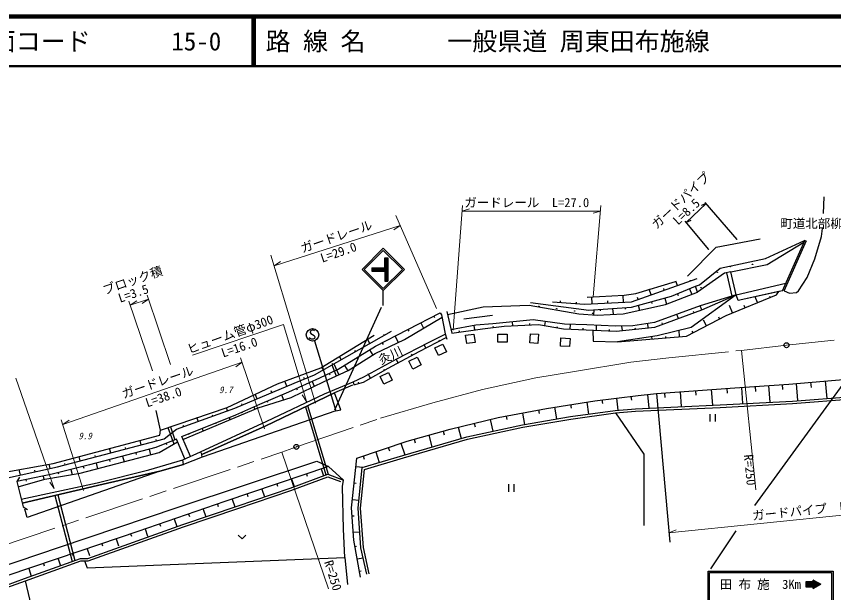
# Model space of a CAD drawing. Units: millimetres, scale not verified. Extents: x 40000 to 680000, y 20000 to 380000.
# Drawn here: x 130498 to 294048, y 264650 to 380000 of the extents above; entities that cross this region are included whole.
import ezdxf
from ezdxf.enums import TextEntityAlignment as Align

# ---------------------------------------------------------------- set-up
doc = ezdxf.new("R2010")
doc.units = ezdxf.units.MM
doc.header["$LTSCALE"] = 1000
doc.linetypes.add('CHAIN', pattern=[18.5, 12, -1.5, 3.5, -1.5])
for name, color, linetype, lineweight in [('M-BGD', 7, 'Continuous', 25), ('M-BGD-EXST', 7, 'Continuous', 25), ('M-BMK', 2, 'CHAIN', 13), ('M-BMK-SRVR', 3, 'Continuous', 25), ('M-STR-HTXT', 7, 'Continuous', 13), ('M-STR-STRC', 7, 'Continuous', 25), ('M-TTL', 2, 'Continuous', 140), ('M-TTL-LINE', 7, 'Continuous', 50)]:
    doc.layers.add(name, color=color, linetype=linetype, lineweight=lineweight)
doc.layers.add('M-TTL-TXT', color=7, linetype='Continuous')
doc.styles.add('ＭＳ ゴシック', font='')
doc.styles.get('ＭＳ ゴシック').set_extended_font_data('MS Gothic')

msp = doc.modelspace()

# ---------------------------------------------------------------- linework, layer by layer
at = {"layer": 'M-BGD'}
for p, q in [((264548, 338752), (268552, 342520)), ((268552, 342520), (267634, 342125)), ((274752, 335342), (268369, 342732)), ((269082, 333319), (264344, 338996)), ((265467, 339147), (264548, 338752)), ((270538, 333818), (279323, 335486)), ((283793, 325081), (288319, 335277)), ((264795, 327977), (270538, 333818)), ((280383, 331546), (288244, 335109)), ((280383, 331546), (288244, 335109)), ((280729, 330352), (288109, 334803)), ((284127, 325093), (288593, 335155)), ((271337, 329598), (280383, 331546)), ((271337, 329598), (280383, 331546)), ((267190, 326269), (271337, 329598)), ((267190, 326269), (271337, 329598)), ((273473, 328876), (272216, 328593)), ((273473, 328876), (280729, 330352)), ((274541, 324258), (273473, 328876)), ((253581, 322887), (266735, 327550)), ((265420, 327084), (265390, 327167)), ((272216, 328593), (266813, 324792)), ((272572, 328673), (273671, 323991)), ((254465, 324556), (262367, 326961)), ((260158, 325219), (260055, 325509)), ((261581, 323967), (266374, 325986)), ((262789, 326151), (262496, 326979)), ((265176, 325481), (265653, 324349)), ((266374, 325986), (267190, 326269)), ((266374, 325986), (267190, 326269)), ((266813, 324792), (266374, 325986)), ((274541, 324258), (284467, 326600)), ((244698, 323820), (252158, 324164)), ((245728, 322478), (245656, 323864)), ((252011, 322806), (251940, 324154)), ((252158, 324164), (254465, 324556)), ((253581, 321808), (261581, 323967)), ((257527, 324286), (257143, 325371)), ((260409, 322345), (266813, 324792)), ((262779, 324472), (262912, 324156)), ((274541, 324258), (265531, 317750)), ((274541, 324258), (267323, 322039)), ((267692, 321242), (274541, 324258)), ((272550, 320155), (282612, 324229)), ((274918, 323096), (274541, 324258)), ((283793, 325081), (274918, 323096)), ((283064, 324918), (274918, 323096)), ((278839, 322701), (278366, 323867)), ((281354, 323719), (281263, 323944)), ((282612, 324229), (283064, 324918)), ((283793, 325081), (283064, 324918)), ((233409, 322740), (245041, 321219)), ((233409, 322740), (245041, 321219)), ((237777, 322838), (244158, 322397)), ((239372, 322728), (239396, 323068)), ((242562, 322507), (242584, 322813)), ((244158, 322397), (253581, 322887)), ((248869, 322642), (248848, 323052)), ((251900, 320468), (260409, 322345)), ((254897, 323354), (254769, 323715)), ((257581, 322887), (257670, 322557)), ((260248, 323607), (260572, 322407)), ((202397, 313996), (215330, 320655)), ((215330, 320655), (215575, 320287)), ((216629, 320912), (217610, 316618)), ((216764, 320322), (223924, 321891)), ((223924, 321891), (233102, 322186)), ((233102, 322186), (243065, 320468)), ((245041, 321219), (253581, 321808)), ((245041, 321219), (246055, 321289)), ((246055, 321289), (246018, 320271)), ((247309, 321375), (247331, 321058)), ((249818, 321548), (249897, 320401)), ((252327, 321721), (252350, 321379)), ((254915, 322168), (255178, 321191)), ((267323, 322039), (258182, 318726)), ((258243, 317806), (267692, 321242)), ((266117, 320669), (266027, 320916)), ((267692, 321242), (267323, 322039)), ((273808, 320664), (273216, 322127)), ((276323, 321683), (276131, 322158)), ((208200, 315327), (215675, 319765)), ((214037, 319989), (214178, 319714)), ((215575, 320287), (216312, 316421)), ((220028, 319484), (225771, 320171)), ((233887, 319278), (225869, 318456)), ((240206, 318358), (233887, 319278)), ((243065, 320468), (246747, 320222)), ((246747, 320222), (251900, 320468)), ((262968, 319524), (262667, 320351)), ((264599, 315983), (272550, 320155)), ((268574, 318069), (268003, 319158)), ((271225, 319460), (271039, 319814)), ((208863, 317325), (209053, 316956)), ((211450, 318657), (212002, 317584)), ((222433, 318211), (217460, 317278)), ((217610, 316618), (223807, 317477)), ((222258, 317262), (222134, 318155)), ((225869, 318456), (222433, 318211)), ((223807, 317477), (228102, 317968)), ((225954, 317722), (225929, 317942)), ((228102, 317968), (234973, 318336)), ((229819, 318060), (229777, 318857)), ((233255, 318244), (233240, 318533)), ((234973, 318336), (240004, 317477)), ((236231, 318121), (236367, 318917)), ((238746, 317691), (238790, 317949)), ((240004, 317477), (250495, 316986)), ((244685, 318235), (240206, 318358)), ((241315, 317415), (241357, 318317)), ((243938, 317293), (243951, 317571)), ((250390, 317990), (244685, 318235)), ((246561, 317170), (246605, 318127)), ((249183, 317047), (249197, 317343)), ((253887, 318051), (250390, 317990)), ((250495, 316986), (258243, 317806)), ((251786, 317123), (251692, 318013)), ((258182, 318726), (253887, 318051)), ((254369, 317396), (254346, 317612)), ((256952, 317669), (256862, 318519)), ((265531, 317750), (258709, 316081)), ((259818, 318379), (259727, 318628)), ((190176, 308278), (205575, 316990)), ((191458, 309670), (202109, 316198)), ((204135, 316175), (204062, 316304)), ((206277, 315993), (206934, 314716)), ((211097, 312924), (216516, 315727)), ((213115, 314786), (216320, 316392)), ((216312, 316421), (216618, 315378)), ((219160, 316833), (219129, 317056)), ((220383, 316170), (222052, 316416)), ((220631, 314489), (220383, 316170)), ((222052, 316416), (222299, 314734)), ((226815, 314783), (226815, 316403)), ((226815, 316403), (228729, 316403)), ((228729, 316403), (228729, 314783)), ((233255, 314646), (233366, 316461)), ((233366, 316461), (234985, 316363)), ((234985, 316363), (234875, 314548)), ((245882, 317202), (245924, 314982)), ((258709, 316081), (250807, 314854)), ((250807, 314854), (264599, 315983)), ((257703, 315419), (257662, 315919)), ((260461, 315644), (260440, 315899)), ((263220, 315870), (263114, 317159)), ((265924, 316678), (265761, 316989)), ((201254, 314546), (200780, 315384)), ((202323, 312493), (208200, 315327)), ((203690, 314661), (203877, 314299)), ((206636, 311448), (213115, 314786)), ((212451, 313625), (212117, 314272)), ((214243, 313668), (215814, 314404)), ((215161, 315026), (215062, 315218)), ((215814, 314404), (216557, 312820)), ((222299, 314734), (220631, 314489)), ((228729, 314783), (226815, 314783)), ((234875, 314548), (233255, 314646)), ((239391, 314008), (239478, 315628)), ((239478, 315628), (241294, 315530)), ((241294, 315530), (241207, 313909)), ((245924, 314982), (250807, 314854)), ((252186, 314967), (252178, 315067)), ((254945, 315193), (254937, 315283)), ((194918, 309351), (202397, 313996)), ((196875, 309106), (202323, 312493)), ((198374, 312916), (198248, 313137)), ((201150, 313222), (201804, 312170)), ((204900, 309550), (211097, 312924)), ((214986, 312084), (214243, 313668)), ((216557, 312820), (214986, 312084)), ((241207, 313909), (239391, 314008)), ((195493, 311286), (195133, 311923)), ((198658, 311673), (198854, 311358)), ((200000, 307875), (206636, 311448)), ((206932, 310624), (206513, 311384)), ((209047, 310955), (210716, 311789)), ((209833, 309384), (209047, 310955)), ((209709, 312157), (209596, 312361)), ((210716, 311789), (211501, 310219)), ((182728, 306444), (191458, 309670)), ((191237, 307634), (194918, 309351)), ((191894, 309250), (191605, 309760)), ((193612, 310222), (194487, 308023)), ((193832, 310347), (193734, 310520)), ((194053, 310472), (195020, 308264)), ((196165, 310125), (196815, 309079)), ((199992, 306789), (204900, 309550)), ((204156, 309090), (204020, 309336)), ((211501, 310219), (209833, 309384)), ((185004, 304836), (191237, 307634)), ((186115, 306598), (190176, 308278)), ((188145, 307438), (188037, 307700)), ((192115, 306946), (196875, 309106)), ((193078, 308493), (193206, 308218)), ((197901, 306874), (200000, 307875)), ((201380, 307556), (200892, 308440)), ((203317, 307929), (204986, 308714)), ((204041, 306390), (203317, 307929)), ((204986, 308714), (205710, 307176)), ((172667, 301732), (182728, 306444)), ((174213, 301567), (186115, 306598)), ((184627, 305969), (184197, 306986)), ((185489, 303707), (192115, 306946)), ((189679, 306934), (190113, 305968)), ((192133, 304420), (197901, 306874)), ((197783, 306176), (194164, 304642)), ((197901, 306874), (198052, 306250)), ((198052, 306250), (199992, 306789)), ((199022, 306520), (198954, 306766)), ((205710, 307176), (204041, 306390)), ((274255, 305625), (285068, 306392)), ((278310, 305913), (278380, 304926)), ((281013, 306104), (281250, 302766)), ((283717, 306296), (283789, 305280)), ((285068, 306392), (296725, 307389)), ((286526, 306517), (286819, 303085)), ((289440, 306766), (289528, 305729)), ((292354, 307015), (292652, 303533)), ((178676, 303453), (178291, 304365)), ((179238, 302360), (185004, 304836)), ((180317, 297987), (194164, 304642)), ((194164, 304642), (180317, 297987)), ((180599, 298959), (192133, 304420)), ((181652, 304711), (181522, 305019)), ((183563, 304217), (183984, 303236)), ((186562, 305535), (186706, 305215)), ((195452, 301268), (194164, 304642)), ((254925, 304113), (258606, 304481)), ((256765, 304297), (257035, 301594)), ((258606, 304481), (274255, 305625)), ((258606, 304481), (261261, 274734)), ((260171, 304595), (260233, 303740)), ((263301, 304824), (263515, 301887)), ((266430, 305053), (266497, 304146)), ((269560, 305282), (269788, 302171)), ((272690, 305511), (272760, 304555)), ((275607, 305721), (275837, 302479)), ((285811, 303008), (301864, 304240)), ((178912, 301646), (185489, 303707)), ((180680, 302979), (180768, 302773)), ((236599, 301524), (246232, 303058)), ((244626, 302802), (245009, 300400)), ((246232, 303058), (254925, 304113)), ((247680, 303233), (247768, 302508)), ((250578, 303585), (250869, 301187)), ((253476, 303937), (253567, 303184)), ((271344, 302241), (285811, 303008)), ((285844, 302509), (301904, 303742)), ((159348, 297192), (158464, 301118)), ((159348, 297192), (172667, 301732)), ((162519, 297384), (174213, 301567)), ((163840, 295334), (178912, 301646)), ((194409, 301022), (167678, 291790)), ((172751, 301044), (172523, 301683)), ((174428, 300250), (179238, 302360)), ((175701, 302196), (175599, 302435)), ((178036, 301832), (178241, 301365)), ((188355, 301850), (192433, 288214)), ((192965, 288315), (188798, 302063)), ((194409, 301022), (195452, 301268)), ((226912, 299685), (236599, 301524)), ((234985, 301217), (235118, 300517)), ((238205, 301779), (238581, 299418)), ((241374, 299892), (250311, 301142)), ((241415, 302291), (241527, 301589)), ((250311, 301142), (254369, 301474)), ((250366, 300644), (254401, 300975)), ((254369, 301474), (271344, 302241)), ((254401, 300975), (271369, 301742)), ((271369, 301742), (285844, 302509)), ((163581, 295930), (174428, 300250)), ((166904, 298953), (166645, 299679)), ((169828, 299998), (169755, 300203)), ((173072, 299710), (173246, 299273)), ((175631, 300777), (175687, 300649)), ((217341, 297354), (226912, 299685)), ((225317, 299296), (225879, 296990)), ((228527, 299991), (228660, 299291)), ((231756, 300604), (232187, 298331)), ((231770, 298260), (241374, 299892)), ((231864, 297769), (241451, 299398)), ((241451, 299398), (250366, 300644)), ((250366, 300644), (256084, 292372)), ((269255, 300374), (269255, 298874)), ((270395, 298874), (270395, 300374)), ((160830, 297697), (161987, 294419)), ((161319, 297864), (162210, 295243)), ((163981, 297907), (163898, 298138)), ((167347, 292824), (180599, 298959)), ((167617, 292281), (180317, 297987)), ((180317, 297987), (167617, 292281)), ((170361, 298630), (170418, 298485)), ((218936, 297742), (219477, 295522)), ((220621, 295857), (231770, 298260)), ((220745, 295372), (231864, 297769)), ((222127, 298519), (222289, 297853)), ((137838, 290529), (159201, 296161)), ((159201, 296161), (159348, 297192)), ((160065, 295421), (162519, 297384)), ((164937, 296470), (165006, 296296)), ((167649, 297550), (167861, 297018)), ((208691, 294961), (217341, 297354)), ((213016, 296157), (213663, 293818)), ((215900, 296955), (216090, 296266)), ((138715, 289838), (160065, 295421)), ((155490, 294224), (155256, 295121)), ((162520, 295369), (158397, 293700)), ((158540, 295022), (158470, 295293)), ((159084, 292718), (162739, 294860)), ((160458, 294534), (160557, 294289)), ((164219, 291422), (162520, 295369)), ((165322, 291916), (163581, 295930)), ((198629, 291587), (208691, 294961)), ((207433, 294539), (208211, 292220)), ((207854, 292113), (220621, 295857)), ((207995, 291633), (220745, 295372)), ((210133, 295360), (210330, 294645)), ((158397, 293700), (145145, 290215)), ((149390, 292629), (149159, 293514)), ((152440, 293427), (152370, 293694)), ((157071, 293351), (157358, 292262)), ((163789, 291229), (167347, 292824)), ((167347, 292824), (167617, 292281)), ((202402, 292852), (203115, 290727)), ((204918, 293695), (205141, 293029)), ((143290, 291034), (143062, 291906)), ((143280, 288546), (159084, 292718)), ((146340, 291832), (146271, 292095)), ((149120, 291260), (149207, 290932)), ((151771, 291957), (152058, 290864)), ((154421, 292654), (154507, 292327)), ((157022, 289233), (163789, 291229)), ((163973, 290309), (163789, 291229)), ((167678, 291790), (163973, 290309)), ((167678, 291790), (163973, 290309)), ((167678, 291790), (167617, 292281)), ((197586, 281648), (198629, 291587)), ((199670, 289718), (207854, 292113)), ((199887, 292008), (200091, 291400)), ((200134, 289333), (207995, 291633)), ((256084, 292372), (256084, 278089)), ((125838, 288325), (137838, 290529)), ((126874, 287200), (138715, 289838)), ((137235, 289508), (137040, 290383)), ((145145, 290215), (137635, 288350)), ((140240, 290237), (140172, 290496)), ((143893, 289904), (143977, 289567)), ((146470, 290563), (146759, 289465)), ((159231, 288939), (163973, 290309)), ((163973, 290309), (159231, 288939)), ((192986, 289931), (172204, 282876)), ((195977, 287170), (192986, 289931)), ((198455, 289930), (199883, 289780)), ((198866, 281574), (199670, 289718)), ((137635, 288350), (130624, 286900)), ((131315, 288189), (131070, 289286)), ((159231, 288939), (132678, 279712)), ((134275, 288849), (134209, 289144)), ((135883, 287987), (136022, 287314)), ((136212, 287368), (143280, 288546)), ((138887, 288661), (138947, 288417)), ((141390, 289282), (141641, 288273)), ((146666, 286632), (157022, 289233)), ((147893, 286387), (159231, 288939)), ((159231, 288939), (147893, 286387)), ((185273, 285578), (192838, 288363)), ((188533, 288419), (188681, 287982)), ((191502, 289427), (191971, 288044)), ((192838, 288363), (195977, 287170)), ((199367, 281568), (200134, 289333)), ((131145, 287754), (130624, 286900)), ((130624, 286900), (131851, 281839)), ((130879, 285851), (136212, 287368)), ((131490, 283329), (146666, 286632)), ((131683, 282531), (147893, 286387)), ((147893, 286387), (131683, 282531)), ((132377, 287263), (132435, 286983)), ((182595, 286404), (182754, 285936)), ((185440, 285107), (192839, 287831)), ((185564, 287411), (186085, 285877)), ((192839, 287831), (195354, 286910)), ((195747, 285867), (195977, 287170)), ((198108, 286617), (198481, 286578)), ((229001, 286332), (229001, 284832)), ((230141, 284832), (230141, 286332)), ((174665, 281960), (185273, 285578)), ((174826, 281487), (185440, 285107)), ((179626, 285396), (180155, 283836)), ((195977, 277354), (195747, 285867)), ((138192, 284079), (141696, 270902)), ((138814, 284227), (142225, 271092)), ((173688, 283380), (174219, 281815)), ((176657, 284388), (176816, 283919)), ((197760, 283304), (199023, 283172)), ((131851, 281839), (132705, 281318)), ((132678, 279712), (132187, 281331)), ((172204, 282876), (154795, 276894)), ((163810, 278272), (174665, 281960)), ((163974, 277800), (174826, 281487)), ((167857, 281383), (168390, 279831)), ((170755, 282378), (170915, 281910)), ((198016, 275144), (197586, 281648)), ((199446, 273635), (198866, 281574)), ((199943, 273707), (199367, 281568)), ((164960, 280388), (165119, 279925)), ((197694, 280022), (198077, 280047)), ((144807, 271490), (163810, 278272)), ((159164, 278398), (159318, 277949)), ((162062, 279393), (162586, 277867)), ((154795, 276894), (143228, 272924)), ((144894, 270990), (163974, 277800)), ((153369, 276407), (153517, 275978)), ((156267, 277403), (156769, 275940)), ((196207, 271679), (195977, 277354)), ((197908, 276770), (199211, 276856)), ((150472, 275412), (150952, 274013)), ((174904, 276138), (175654, 275418)), ((175654, 275418), (176404, 276138)), ((199365, 267721), (198016, 275144)), ((144677, 273422), (145135, 272087)), ((147574, 274417), (147715, 274007)), ((198241, 273907), (198592, 273971)), ((200604, 268328), (199446, 273635)), ((201093, 268435), (199943, 273707)), ((143228, 272924), (128580, 268016)), ((141763, 272434), (141898, 272030)), ((144673, 269637), (196207, 271679)), ((196207, 271679), (196744, 266311)), ((198690, 271433), (199880, 271649)), ((132148, 267473), (143334, 271490)), ((132317, 267002), (143421, 270990)), ((135904, 270470), (136052, 270029)), ((138834, 271452), (139306, 270043)), ((143334, 271490), (144807, 271490)), ((143421, 270990), (144894, 270990)), ((144137, 270990), (144673, 269637)), ((132974, 269489), (133489, 267954)), ((199140, 268958), (199523, 269028)), ((108860, 259107), (132148, 267473)), ((108955, 258609), (132317, 267002)), ((132285, 266991), (137081, 246707))]:
    msp.add_line(p, q, dxfattribs=at)
for centre in [(277807, 330378), (270783, 328747), (273359, 329915), (267503, 325707), (235068, 321948), (238644, 321486), (242219, 321024), (245795, 320562)]:
    msp.add_circle(centre, 50, dxfattribs=at)
at = {"layer": 'M-BGD-EXST'}
for p, q in [((189276, 315549), (189176, 315699)), ((189376, 317049), (189326, 316749)), ((189326, 316749), (189426, 316499)), ((189676, 317199), (189376, 317049)), ((189426, 316499), (190126, 316099)), ((189876, 317199), (189676, 317199)), ((190076, 317149), (189876, 317199)), ((190176, 317049), (190076, 317149)), ((190126, 316099), (190226, 315849)), ((190226, 315849), (190176, 315549)), ((189576, 315399), (189276, 315549)), ((189926, 315399), (189576, 315399)), ((190176, 315549), (189926, 315399)), ((190176, 315072), (194409, 301022))]:
    msp.add_line(p, q, dxfattribs=at)
msp.add_circle((189776, 316249), 1250, dxfattribs=at)
at = {"layer": 'M-BMK'}
for p, q in [((275637, 313151), (284609, 314174)), ((284609, 314174), (294164, 315217)), ((261066, 311618), (275637, 313151)), ((242181, 308933), (253493, 310755)), ((253493, 310755), (261066, 311618)), ((223778, 305344), (234419, 307645)), ((234419, 307645), (242181, 308933)), ((213809, 302660), (223778, 305344)), ((203360, 299593), (213809, 302660)), ((186528, 293831), (203360, 299593)), ((91763, 261990), (183645, 292775)), ((183645, 292775), (186528, 293831))]:
    msp.add_line(p, q, dxfattribs=at)
at = {"layer": 'M-BMK-SRVR'}
for centre, radius in [((284609, 314174), 500), ((284609, 314174), 20), ((186528, 293831), 500), ((186528, 293831), 20)]:
    msp.add_circle(centre, radius, dxfattribs=at)
at = {"layer": 'M-STR-HTXT'}
for p, q in [((219752, 342163), (217912, 317193)), ((247489, 342140), (245934, 323877)), ((264548, 338752), (268552, 342520)), ((268552, 342520), (267634, 342125)), ((274752, 335342), (268369, 342732)), ((219668, 341027), (221169, 341446)), ((219668, 341027), (247392, 341003)), ((247392, 341003), (245891, 340584)), ((206452, 340119), (214550, 321530)), ((269082, 333319), (264344, 338996)), ((265467, 339147), (264548, 338752)), ((182089, 330055), (207321, 338125)), ((207321, 338125), (206020, 337268)), ((181433, 332224), (190391, 302591)), ((182089, 330055), (183390, 330912)), ((156678, 324224), (161376, 310324)), ((153036, 322978), (157733, 309078)), ((153291, 322222), (156967, 323371)), ((153291, 322222), (154597, 323070)), ((156967, 323371), (155660, 322523)), ((165722, 312168), (183974, 318303)), ((188543, 302924), (183974, 318303)), ((275637, 313151), (278442, 285212)), ((139801, 298285), (175671, 310751)), ((175671, 310751), (174392, 309862)), ((175367, 311647), (180187, 297464)), ((138087, 285489), (130373, 307576)), ((188543, 302924), (187713, 304242)), ((258606, 304481), (261261, 274734)), ((143918, 285111), (139500, 299246)), ((139801, 298285), (141080, 299174)), ((183645, 292775), (192943, 265412)), ((138087, 285489), (137196, 286766)), ((261089, 276655), (319848, 282643)), ((261089, 276655), (262539, 277225))]:
    msp.add_line(p, q, dxfattribs=at)
at = {"layer": 'M-STR-STRC'}
for p, q in [((292016, 340538), (292139, 343851)), ((291648, 335936), (291832, 337531)), ((290298, 331458), (291648, 335936)), ((203933, 333589), (199691, 329346)), ((200115, 329346), (203933, 333164)), ((208176, 329346), (203933, 333589)), ((203933, 333164), (207752, 329346)), ((204203, 329696), (204203, 331696)), ((204203, 331696), (204853, 331696)), ((204333, 331696), (204333, 326996)), ((204463, 331696), (204463, 326996)), ((204593, 331696), (204593, 326996)), ((204723, 331696), (204723, 326996)), ((204853, 331696), (204853, 326996)), ((288764, 327715), (290298, 331458)), ((199691, 329346), (203933, 325103)), ((203933, 325528), (200115, 329346)), ((201603, 329696), (201603, 328996)), ((201603, 329696), (204203, 329696)), ((201603, 328996), (204203, 328996)), ((201733, 329696), (201733, 328996)), ((201863, 329696), (201863, 328996)), ((201993, 329696), (201993, 328996)), ((202123, 329696), (202123, 328996)), ((202253, 329696), (202253, 328996)), ((202383, 329696), (202383, 328996)), ((202513, 329696), (202513, 328996)), ((202643, 329696), (202643, 328996)), ((202773, 329696), (202773, 328996)), ((202903, 329696), (202903, 328996)), ((203033, 329696), (203033, 328996)), ((203163, 329696), (203163, 328996)), ((203293, 329696), (203293, 328996)), ((203423, 329696), (203423, 328996)), ((203553, 329696), (203553, 328996)), ((203683, 329696), (203683, 328996)), ((203813, 329696), (203813, 328996)), ((207752, 329346), (203933, 325528)), ((203933, 325103), (208176, 329346)), ((203943, 329696), (203943, 328996)), ((204073, 329696), (204073, 328996)), ((204203, 329696), (204203, 328996)), ((204203, 328996), (204203, 326996)), ((286985, 325077), (288764, 327715)), ((204203, 326996), (204853, 326996)), ((203933, 322103), (203933, 325103)), ((284127, 325093), (285206, 324586)), ((285206, 324586), (286617, 324709)), ((286617, 324709), (286985, 325077)), ((194225, 301268), (203550, 321820)), ((296931, 307860), (278238, 282073)), ((162705, 281719), (190646, 290962)), ((190646, 290962), (192986, 289931)), ((139161, 273744), (162705, 281719)), ((274499, 276992), (269418, 269419)), ((93043, 258217), (139161, 273744)), ((268931, 258973), (268931, 268973)), ((268931, 268973), (293931, 268973)), ((269231, 259273), (269231, 268673)), ((269231, 268673), (293631, 268673)), ((293631, 268673), (293631, 259273)), ((293931, 268973), (293931, 258973)), ((290386, 266918), (288456, 265846)), ((289947, 266823), (288456, 265995)), ((289680, 266823), (288456, 266144)), ((289412, 266823), (288456, 266292)), ((289144, 266823), (288456, 266441)), ((288876, 266823), (288456, 266590)), ((288609, 266823), (288456, 266738)), ((289956, 266823), (288456, 266823)), ((288456, 266823), (288456, 265823)), ((290519, 266844), (288683, 265823)), ((290653, 266769), (288950, 265823)), ((290787, 266695), (289218, 265823)), ((290921, 266621), (289486, 265823)), ((289956, 266823), (289956, 267156)), ((289956, 267156), (291456, 266323)), ((289984, 267141), (289956, 267126)), ((290118, 267067), (289956, 266977)), ((290252, 266992), (289956, 266828)), ((288456, 265823), (289956, 265823)), ((291055, 266546), (289753, 265823)), ((291189, 266472), (289956, 265787)), ((291323, 266397), (289956, 265639)), ((289956, 265490), (291456, 266323)), ((289956, 265490), (289956, 265823))]:
    msp.add_line(p, q, dxfattribs=at)
at = {"layer": 'M-TTL'}
msp.add_line((680000, 380000), (40000, 380000), dxfattribs=at)
at = {"layer": 'M-TTL-LINE'}
for p, q in [((177750, 380000), (177750, 370000)), ((178250, 380000), (178250, 370000)), ((40000, 370000), (680000, 370000))]:
    msp.add_line(p, q, dxfattribs=at)

# ---------------------------------------------------------------- texts
at = {"layer": 'M-BGD', "style": 'ＭＳ ゴシック'}
msp.add_text('町道北部柳井田布施線', height=1833, dxfattribs=at).set_placement((283371, 337082), align=Align.BOTTOM_LEFT)
msp.add_text('灸川', height=1833, rotation=25.3, dxfattribs=at).set_placement((203729, 309763), align=Align.BOTTOM_LEFT)
at = {"layer": 'M-BGD', "style": 'ＭＳ ゴシック', "oblique": 15}
for s, p in [('9.7', (171062, 304191)), ('9.9', (142903, 294965))]:
    msp.add_text(s, height=1320, dxfattribs=at).set_placement(p, align=Align.BOTTOM_LEFT)
at = {"layer": 'M-STR-HTXT', "style": 'ＭＳ ゴシック'}
for s, rotation, p in [('ガードパイプ', 43.6, (259005, 336906)), ('L=8.5', 43, (263290, 337704)), ('ガードレール', 19, (187916, 332112)), ('L=29.0', 19.1, (191896, 330170)), ('ブロック積', 19, (148338, 323746)), ('L=3.5', 19.1, (151440, 322141)), ('ヒューム管φ300', 19.9, (165223, 311898)), ('L=16.0', 18.8, (172047, 311177)), ('ガードレール', 19, (152158, 302968)), ('L=38.0', 19.1, (156887, 301198)), ('R=250', 275.3, (275551, 292186)), ('ガードパイプ\u3000L=62.0', 5.7, (277906, 278599)), ('R=250', 287.4, (191534, 270630))]:
    msp.add_text(s, height=1833, rotation=rotation, dxfattribs=at).set_placement(p, align=Align.BOTTOM_LEFT)
msp.add_text('ガードレール\u3000L=27.0', height=1833, dxfattribs=at).set_placement((220147, 341264), align=Align.BOTTOM_LEFT)
at = {"layer": 'M-STR-STRC', "style": 'ＭＳ ゴシック'}
msp.add_text('田 布 施\u30003Km', height=1833, dxfattribs=at).set_placement((271247, 264853), align=Align.BOTTOM_LEFT)
at = {"layer": 'M-TTL-TXT', "style": 'ＭＳ ゴシック'}
for s, p in [('図面コード', (120380, 375000)), ('15-0', (161521, 375000)), ('路 線 名', (180380, 375000)), ('一般県道 周東田布施線', (216734, 375000))]:
    msp.add_text(s, height=3666, dxfattribs=at).set_placement(p, align=Align.MIDDLE_LEFT)

doc.saveas('drawing.dxf')
